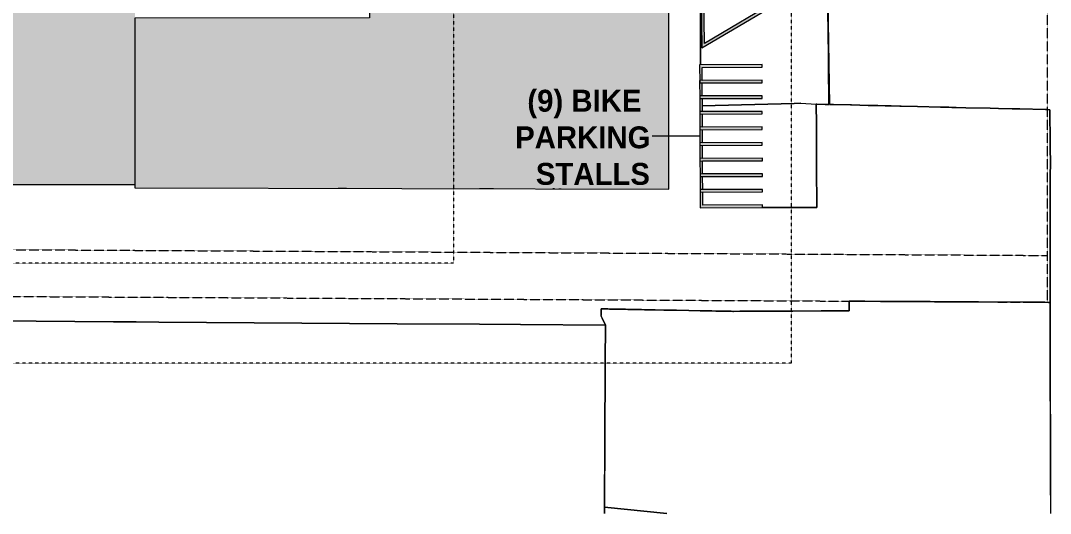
# Model space of a CAD drawing. Header units: inches. Extents: x -5728 to 15181, y 9834 to 15140.
# Drawn here: x -2115 to -530, y 9881 to 10639 of the extents above; entities that cross this region are included whole.
import ezdxf

# ---------------------------------------------------------------- set-up
doc = ezdxf.new("R2010")
doc.units = ezdxf.units.IN
doc.header["$MEASUREMENT"] = 0
doc.linetypes.add('Aligning Line 1_8_', pattern=[0.25, 0.125, -0.125])
doc.linetypes.add('Double Dash 3_8_', pattern=[1, 0.375, -0.125, 0.125, -0.125, 0.125, -0.125])
for name, color, linetype, lineweight in [('A-ANNO-DIMS', 211, 'Continuous', 9), ('A-ANNO-DIMS-360', 211, 'Continuous', 9), ('A-ROOF', 132, 'Continuous', 9), ('A-WALL', 113, 'Continuous', 9), ('C-PRKG', 3, 'Continuous', 9), ('C-PRKG-IDEN', 70, 'Continuous', 9), ('C-PROP-LINE', 91, 'Double Dash 3_8_', 9), ('C-TOPO', 7, 'Continuous', 9), ('G-ANNO-SYMB', 111, 'Aligning Line 1_8_', 9)]:
    doc.layers.add(name, color=color, linetype=linetype, lineweight=lineweight)
doc.styles.add('Century Gothic', font='ufonts.com_century-gothic.ttf', dxfattribs={"height": 33.75})
doc.styles.add('Century Gothic_B', font='GOTHICB.TTF', dxfattribs={"height": 33.75})
doc.dimstyles.new('OD__1__Tol__', dxfattribs={"dimscale": 12, "dimtxt": 35.240679, "dimasz": 3.75, "dimexe": 2.8125, "dimexo": 1.875, "dimgap": 0.46875, "dimtad": 1, "dimdec": 0, "dimzin": 3, "dimdsep": 46, "dimlunit": 4, "dimtxsty": 'Century Gothic', "dimblk1": 'OBLIQUE', "dimblk2": 'OBLIQUE', "dimsah": 1, "dimcen": 0.09, "dimdle": 2.8125, "dimazin": 0, "dimtfac": 1, "dimtdec": 4, "dimtix": 1, "dimtmove": 0, "dimatfit": 3, "dimfxl": 1, "dimtvp": 1, "dimtfill": 1, "dimfrac": 2, "dimtolj": 1, "dimtzin": 0, "dimarcsym": 2})

# ---------------------------------------------------------------- blocks, each defined once
blk = doc.blocks.new('Walls 1 - Walls 1-1277454-SITE PLAN')
at = {"layer": 'A-WALL'}
blk.add_hatch(color=254, dxfattribs=at).paths.add_polyline_path([(-1117.1, 10379.2), (-1117, 11208.4), (-1069, 11208.4), (-1069, 11353), (-1117, 11353), (-1116.8, 12482.2), (-2175.1, 12482.3), (-2175.2, 12169.9), (-1958, 12169), (-1956.8, 11915.8), (-1585.5, 11918.8), (-1585.5, 11774.1), (-1577.8, 11774.1), (-1577.8, 10643), (-1938.6, 10642.4), (-1938.6, 10381.4), (-1177.1, 10379.3)], flags=0)
for p, q in [((-2175.1, 12482.3), (-2175.2, 12169.9)), ((-1116.8, 12482.2), (-2175.1, 12482.3)), ((-1117, 11353), (-1116.8, 12482.2)), ((-2175.2, 12169.9), (-1958, 12169)), ((-1958, 12169), (-1956.8, 11915.8)), ((-1956.8, 11915.8), (-1585.5, 11918.9)), ((-1585.5, 11918.9), (-1585.5, 11774.1)), ((-1585.5, 11774.1), (-1577.8, 11774.1)), ((-1577.8, 11774.1), (-1577.8, 11039.7)), ((-1069, 11353), (-1117, 11353)), ((-1069, 11208.4), (-1069, 11353)), ((-1117.1, 10379.2), (-1117, 11208.4)), ((-1117, 11208.4), (-1069, 11208.4)), ((-1577.8, 11002.4), (-1577.8, 10643)), ((-1577.8, 10643), (-1938.6, 10642.4)), ((-1938.6, 10642.4), (-1938.6, 10381.4)), ((-1938.6, 10381.4), (-1117.1, 10379.2))]:
    blk.add_line(p, q, dxfattribs=at)
blk = doc.blocks.new('321723 - Pavement Markings - Parking - Angled - EXISTING _8X18_ 60º-1525067-SITE PLAN')
at = {"layer": 'C-PRKG'}
h = blk.add_hatch(color=256, dxfattribs=at)
h.paths.add_polyline_path([(0, 0), (108, -187.1), (111.5, -185.1), (6.9, -4), (113.1, -4), (110.9, 0), (5.5, 0)], flags=0)
h.paths.add_polyline_path([(114.3, -2), (117.8, -4), (115.4, 0)], flags=0)
h.paths.add_polyline_path([(117.8, -4), (218.9, -187.1), (222.3, -185.1), (145.9, -52.6)], flags=0)
h = blk.add_hatch(color=256, dxfattribs=at)
h.paths.add_polyline_path([(110.9, 0), (218.2, -185.9), (117.8, -4), (114.3, -2), (115.5, 0), (113.2, 0)], flags=0)
h.paths.add_polyline_path([(115.5, 0), (117.8, -4), (224, -4), (221.7, 0), (149.8, 0)], flags=0)
h.paths.add_polyline_path([(225.2, -2), (228.6, -4), (226.3, 0), (225.7, -1.1)], flags=0)
h.paths.add_polyline_path([(228.6, -4), (329.7, -187.1), (333.2, -185.1), (257.4, -53.8)], flags=0)
h = blk.add_hatch(color=256, dxfattribs=at)
h.paths.add_polyline_path([(221.7, 0), (329.7, -187.1), (228.6, -4), (225.2, -2), (226.3, 0), (224.1, 0)], flags=0)
h.paths.add_polyline_path([(226.3, 0), (228.6, -4), (334.9, -4), (440.6, -187.1), (444, -185.1), (337.2, 0), (242.3, 0)], flags=0)
for p, q in [((0, 0), (108, -187.1)), ((115.5, 0), (0, 0)), ((110.9, 0), (218.9, -187.1)), ((226.3, 0), (110.9, 0)), ((222.3, -185.1), (115.5, 0)), ((221.7, 0), (329.7, -187.1)), ((337.2, 0), (221.7, 0)), ((333.2, -185.1), (226.3, 0)), ((444, -185.1), (337.2, 0)), ((111.5, -185.1), (6.9, -4)), ((6.9, -4), (113.2, -4)), ((113.2, -4), (218.9, -187.1)), ((222.3, -185.1), (117.8, -4)), ((117.8, -4), (224, -4)), ((224, -4), (329.7, -187.1)), ((333.2, -185.1), (228.6, -4)), ((228.6, -4), (334.9, -4)), ((334.9, -4), (440.6, -187.1)), ((108, -187.1), (111.5, -185.1)), ((218.9, -187.1), (222.3, -185.1)), ((218.9, -187.1), (222.3, -185.1)), ((329.7, -187.1), (333.2, -185.1)), ((329.7, -187.1), (333.2, -185.1)), ((440.6, -187.1), (444, -185.1))]:
    blk.add_line(p, q, dxfattribs=at)
blk = doc.blocks.new('321723 - Pavement Markings - Parking - Angled - BIKE PARKING-1534504-SITE PLAN')
at = {"layer": 'C-PRKG'}
h = blk.add_hatch(color=256, dxfattribs=at)
h.paths.add_polyline_path([(24, 0), (24, 4), (4, 4), (4, 96), (0, 96), (0, 0), (4, 0)], flags=0)
h.paths.add_polyline_path([(28, 0), (28, 4), (24, 0), (28, 0)], flags=0)
h = blk.add_hatch(color=256, dxfattribs=at)
h.paths.add_polyline_path([(28, 4), (28, 96), (24, 96), (24, 0), (27.3, 3.3)], flags=0)
h.paths.add_polyline_path([(48, 0), (48, 4), (28, 4), (28, 0), (43.2, 0)], flags=0)
h.paths.add_polyline_path([(52, 0), (52, 4), (48, 0), (52, 0)], flags=0)
h = blk.add_hatch(color=256, dxfattribs=at)
h.paths.add_polyline_path([(52, 4), (52, 96), (48, 96), (48.1, 0.1), (49.8, 1.8)], flags=0)
h.paths.add_polyline_path([(72, 0), (72, 4), (52, 4), (52, 0), (64.9, 0)], flags=0)
h.paths.add_polyline_path([(76, 0), (76, 4), (72.1, 0), (75.4, 0.6), (76, 0)], flags=0)
h = blk.add_hatch(color=256, dxfattribs=at)
h.paths.add_polyline_path([(76, 4), (76, 96), (72, 96), (72, 0), (75.7, 3.7)], flags=0)
h.paths.add_polyline_path([(76, 0), (75.4, 0.6), (72, 0), (76, 0)], flags=0)
h.paths.add_polyline_path([(96, 0), (96, 4), (76, 4), (76, 0), (81.4, 0)], flags=0)
h.paths.add_polyline_path([(100, 0), (100, 4), (96, 0), (100, 0)], flags=0)
h = blk.add_hatch(color=256, dxfattribs=at)
h.paths.add_polyline_path([(100, 4), (100, 96), (96, 96), (96, 0), (97.9, 1.9)], flags=0)
h.paths.add_polyline_path([(120, 0), (120, 4), (100, 4), (100, 0), (117.5, 0)], flags=0)
h.paths.add_polyline_path([(124, 0), (124, 4), (120.1, 0), (123.4, 0.6), (124, 0)], flags=0)
h = blk.add_hatch(color=256, dxfattribs=at)
h.paths.add_polyline_path([(124, 4), (124, 96), (120, 95.9), (120, 0), (121.8, 1.8)], flags=0)
h.paths.add_polyline_path([(124, 0), (123.4, 0.6), (120, 0), (124, 0)], flags=0)
h.paths.add_polyline_path([(144, 0), (144, 4), (124, 4), (124, 0), (141.5, 0)], flags=0)
h.paths.add_polyline_path([(148, 0), (148, 4), (144.1, 0), (147.4, 0.6), (148, 0)], flags=0)
h = blk.add_hatch(color=256, dxfattribs=at)
h.paths.add_polyline_path([(148, 4), (148, 96), (144, 96), (144, 0), (145.9, 1.9)], flags=0)
h.paths.add_polyline_path([(148, 0), (147.4, 0.6), (144, 0), (148, 0)], flags=0)
h.paths.add_polyline_path([(168, 0), (168, 4), (148, 4), (148, 0), (156.9, 0)], flags=0)
h.paths.add_polyline_path([(172, 0), (172, 4), (168, 0), (172, 0)], flags=0)
h = blk.add_hatch(color=256, dxfattribs=at)
h.paths.add_polyline_path([(172, 4), (172, 96), (168, 96), (168, 0), (169.8, 1.8)], flags=0)
h.paths.add_polyline_path([(192, 0), (192, 4), (172, 4), (172, 0), (191.5, 0)], flags=0)
h.paths.add_polyline_path([(196, 0), (196, 4), (192.1, 0), (195.4, 0.6), (196, 0)], flags=0)
h = blk.add_hatch(color=256, dxfattribs=at)
h.paths.add_polyline_path([(196, 4), (196, 96), (192, 96), (192, 0), (193.8, 1.8)], flags=0)
h.paths.add_polyline_path([(196, 0), (195.4, 0.6), (192, 0), (196, 0)], flags=0)
h.paths.add_polyline_path([(220, 0), (219.9, 96), (216, 96), (216, 4), (196, 4), (196, 0), (220, 0)], flags=0)
for p, q in [((4, 96), (0, 96)), ((0, 96), (0, 0)), ((4, 4), (4, 96)), ((28, 96), (24, 96)), ((24, 96), (24, 0)), ((28, 96), (24, 96)), ((24, 96), (24, 4)), ((28, 4), (28, 96)), ((28, 0), (28, 96)), ((52, 96), (48, 96)), ((48, 96), (48, 0)), ((52, 96), (48, 96)), ((48, 96), (48, 4)), ((52, 4), (52, 96)), ((52, 0), (52, 96)), ((76, 96), (72, 96)), ((72, 96), (72, 0)), ((76, 96), (72, 96)), ((72, 96), (72, 4)), ((76, 4), (76, 96)), ((76, 0), (76, 96)), ((100, 96), (96, 96)), ((96, 96), (96, 0)), ((100, 96), (96, 96)), ((96, 96), (96, 4)), ((100, 4), (100, 96)), ((100, 0), (100, 96)), ((124, 96), (120, 96)), ((120, 96), (120, 0)), ((124, 96), (120, 96)), ((120, 96), (120, 4)), ((124, 4), (124, 96)), ((124, 0), (124, 96)), ((148, 96), (144, 96)), ((144, 96), (144, 0)), ((148, 96), (144, 96)), ((144, 96), (144, 4)), ((148, 4), (148, 96)), ((148, 0), (148, 96)), ((172, 96), (168, 96)), ((168, 96), (168, 0)), ((172, 96), (168, 96)), ((168, 96), (168, 4)), ((172, 4), (172, 96)), ((172, 0), (172, 96)), ((196, 96), (192, 96)), ((192, 96), (192, 0)), ((196, 96), (192, 96)), ((192, 96), (192, 4)), ((196, 4), (196, 96)), ((196, 0), (196, 96)), ((220, 96), (216, 96)), ((216, 96), (216, 4)), ((220, 0), (220, 96)), ((24, 4), (4, 4)), ((48, 4), (28, 4)), ((72, 4), (52, 4)), ((96, 4), (76, 4)), ((120, 4), (100, 4)), ((144, 4), (124, 4)), ((168, 4), (148, 4)), ((192, 4), (172, 4)), ((216, 4), (196, 4)), ((0, 0), (28, 0)), ((24, 0), (52, 0)), ((48, 0), (76, 0)), ((72, 0), (100, 0)), ((96, 0), (124, 0)), ((120, 0), (148, 0)), ((144, 0), (172, 0)), ((168, 0), (196, 0)), ((192, 0), (220, 0))]:
    blk.add_line(p, q, dxfattribs=at)
blk = doc.blocks.new('Family - ___-1416994-SITE PLAN')
at = {"layer": 'C-PROP-LINE'}
for p, q in [((-534.6, 10205.4), (-534.1, 14193.5)), ((-3220.3, 10220.5), (-534.6, 10205.4))]:
    blk.add_line(p, q, dxfattribs=at)
blk = doc.blocks.new('Family - ___-1442676-SITE PLAN')
at = {"layer": 'C-PROP-LINE'}
blk.add_line((-2969.6, 10291.1), (-534.6, 10277.4), dxfattribs=at)
blk = doc.blocks.new('DIMBLOCK4-SITE PLAN')
at = {"layer": 'A-ANNO-DIMS-360', "lineweight": 50}
for p, q in [((-201.5, 12223.7), (-223.9, 12246.3)), ((-201.5, 12223.7), (-179.1, 12201)), ((-212.9, 10203.5), (-235.3, 10226.2)), ((-212.9, 10203.5), (-190.5, 10180.9))]:
    blk.add_line(p, q, dxfattribs=at)
at = {"layer": 'A-ANNO-DIMS-360'}
for p, q in [((-213.1, 10169.8), (-201.5, 12223.7)), ((-210.8, 12223.7), (-167.8, 12223.5)), ((-201.5, 12223.7), (-210.8, 12223.7)), ((-512.1, 10205.2), (-179.2, 10203.4)), ((-212.9, 10203.5), (-512.1, 10205.2))]:
    blk.add_line(p, q, dxfattribs=at)
at = {"layer": 'A-ANNO-DIMS-360', "color": 0, "insert": (-256.3, 11180.9), "char_height": 33.75, "width": 79.208, "attachment_point": 1, "rotation": 89.6772, "line_spacing_factor": 0.984502, "style": 'Century Gothic', "bg_fill": 3, "box_fill_scale": 1.25, "bg_fill_color": 256, "bg_fill_true_color": 13158600, "bg_fill_transparency": 0}
blk.add_mtext('EQ', dxfattribs=at)
blk = doc.blocks.new('_Oblique')
at = {"color": 0, "linetype": 'ByBlock', "lineweight": -2}
blk.add_line((-0.5, -0.5), (0.5, 0.5), dxfattribs=at)

msp = doc.modelspace()

# ---------------------------------------------------------------- hatches: boundary and pattern name
at = {"layer": 'A-ROOF'}
msp.add_hatch(color=254, dxfattribs=at).paths.add_polyline_path([(-3158.9, 10386.8), (-1938.6, 10386.8), (-1938.6, 10783), (-3042.2, 10783), (-3042.2, 10639), (-3217.2, 10639), (-3217.2, 10386.8), (-3169.1, 10386.8)], flags=0)

# ---------------------------------------------------------------- linework, layer by layer
msp.add_line((-3217.2, 10386.8), (-1938.6, 10386.8), dxfattribs=at)
at = {"layer": 'C-PRKG-IDEN'}
msp.add_line((-1069.9, 10460.9), (-1142.8, 10461), dxfattribs=at)
at = {"layer": 'C-TOPO'}
for p, q in [((-1068.4, 10603.4), (-1069, 10756.3)), ((-1069, 10756.3), (-1068.4, 10603.4)), ((-873.5, 10746.5), (-872.4, 10637.2)), ((-872.4, 10637.2), (-873.5, 10746.5)), ((-872.2, 10636.9), (-872.6, 10747.2)), ((-872.6, 10747.2), (-872.2, 10636.9)), ((-872.4, 10637.2), (-872.3, 10636.9)), ((-872.3, 10636.9), (-872.4, 10637.2)), ((-872.3, 10636.9), (-872.3, 10636.8)), ((-872.3, 10636.8), (-872.3, 10636.9)), ((-872.3, 10636.8), (-872.3, 10635.8)), ((-872.3, 10635.8), (-872.3, 10636.8)), ((-872.3, 10635.8), (-872.3, 10633.3)), ((-872.3, 10633.3), (-872.3, 10635.8)), ((-872.3, 10633.3), (-871, 10509.7)), ((-871, 10509.7), (-872.3, 10633.3)), ((-872.2, 10636.8), (-872.2, 10636.9)), ((-872.2, 10636.9), (-872.2, 10636.9)), ((-872.2, 10636.9), (-872.2, 10636.9)), ((-872.2, 10636.9), (-872.2, 10636.8)), ((-872.2, 10636.6), (-872.2, 10636.8)), ((-872.2, 10636.8), (-872.2, 10636.6)), ((-872.2, 10636.4), (-872.2, 10636.6)), ((-872.2, 10636.6), (-872.2, 10636.4)), ((-870, 10509.7), (-872.2, 10636.4)), ((-872.2, 10636.4), (-870, 10509.7)), ((-1068.3, 10588.2), (-1068.4, 10603.4)), ((-1068.4, 10603.4), (-1068.3, 10588.2)), ((-1068.3, 10570.7), (-1068.3, 10588.2)), ((-1068.3, 10588.2), (-1068.3, 10570.7)), ((-1065.7, 10507.6), (-924.2, 10511.4)), ((-924.2, 10511.4), (-1065.7, 10507.6)), ((-924.2, 10511.4), (-914.1, 10511.7)), ((-914.1, 10511.7), (-924.2, 10511.4)), ((-914.1, 10511.7), (-890.5, 10510.1)), ((-914.1, 10511.7), (-890.5, 10510.1)), ((-889.7, 10510.1), (-890.5, 10510.1)), ((-890.5, 10510.1), (-890.5, 10507.7)), ((-890.5, 10510.1), (-889.7, 10510.1)), ((-890.5, 10507.7), (-890.5, 10510.1)), ((-890.5, 10507.7), (-890.5, 10507.7)), ((-890.5, 10507.7), (-890.3, 10481.2)), ((-890.5, 10507.7), (-890.5, 10507.7)), ((-890.3, 10481.2), (-890.5, 10507.7)), ((-876.9, 10509.8), (-889.7, 10510.1)), ((-889.7, 10510.1), (-876.9, 10509.8)), ((-871, 10509.7), (-876.9, 10509.8)), ((-876.9, 10509.8), (-871, 10509.7)), ((-863.9, 10509.5), (-870, 10509.7)), ((-870, 10509.7), (-863.9, 10509.5)), ((-838, 10508.9), (-863.9, 10509.5)), ((-863.9, 10509.5), (-838, 10508.9)), ((-836.3, 10508.9), (-838, 10508.9)), ((-838, 10508.9), (-836.3, 10508.9)), ((-810.7, 10508.2), (-836.3, 10508.9)), ((-836.3, 10508.9), (-810.7, 10508.2)), ((-806.5, 10508.1), (-810.7, 10508.2)), ((-810.7, 10508.2), (-806.5, 10508.1)), ((-795.8, 10507.9), (-806.5, 10508.1)), ((-806.5, 10508.1), (-795.8, 10507.9)), ((-784.5, 10507.6), (-795.8, 10507.9)), ((-795.8, 10507.9), (-784.5, 10507.6)), ((-775.4, 10507.4), (-784.5, 10507.6)), ((-784.5, 10507.6), (-775.4, 10507.4)), ((-762.1, 10507.1), (-775.4, 10507.4)), ((-775.4, 10507.4), (-762.1, 10507.1)), ((-760, 10507), (-762.1, 10507.1)), ((-762.1, 10507.1), (-760, 10507)), ((-734.5, 10506.4), (-760, 10507)), ((-760, 10507), (-734.5, 10506.4)), ((-699.1, 10505.6), (-734.5, 10506.4)), ((-734.5, 10506.4), (-699.1, 10505.6)), ((-686.5, 10505.3), (-699.1, 10505.6)), ((-699.1, 10505.6), (-686.5, 10505.3)), ((-681.8, 10505.2), (-686.5, 10505.3)), ((-686.5, 10505.3), (-681.8, 10505.2)), ((-675.4, 10505), (-681.8, 10505.2)), ((-681.8, 10505.2), (-675.4, 10505)), ((-660.3, 10504.7), (-675.4, 10505)), ((-675.4, 10505), (-660.3, 10504.7)), ((-622.9, 10503.8), (-660.3, 10504.7)), ((-660.3, 10504.7), (-622.9, 10503.8)), ((-609.8, 10503.5), (-622.9, 10503.8)), ((-622.9, 10503.8), (-609.8, 10503.5)), ((-589.2, 10503), (-609.8, 10503.5)), ((-609.8, 10503.5), (-589.2, 10503)), ((-584.7, 10502.9), (-589.2, 10503)), ((-589.2, 10503), (-584.7, 10502.9)), ((-577, 10502.7), (-584.7, 10502.9)), ((-584.7, 10502.9), (-577, 10502.7)), ((-537.6, 10501.8), (-577, 10502.7)), ((-577, 10502.7), (-537.6, 10501.8)), ((-535.2, 10501.7), (-537.6, 10501.8)), ((-537.6, 10501.8), (-535.2, 10501.7)), ((-531, 10501.6), (-535.2, 10501.7)), ((-535.2, 10501.7), (-531, 10501.6)), ((-530.6, 10450.1), (-531, 10501.6)), ((-531, 10501.6), (-531, 10501.6)), ((-531, 10501.6), (-531, 10501.6)), ((-531, 10501.6), (-530.6, 10450.1)), ((-890.3, 10481.2), (-890.2, 10459.3)), ((-890.2, 10459.3), (-890.3, 10481.2)), ((-890.2, 10459.3), (-890.2, 10456.8)), ((-890.2, 10456.8), (-890.2, 10459.3)), ((-890.2, 10456.8), (-890.2, 10455.1)), ((-890.2, 10455.1), (-890.2, 10456.8)), ((-890.2, 10455.1), (-890.2, 10454.9)), ((-890.2, 10454.9), (-890.2, 10455.1)), ((-890.2, 10454.9), (-890.2, 10454.6)), ((-890.2, 10454.6), (-890.2, 10454.9)), ((-890.2, 10454.6), (-890.1, 10450.4)), ((-890.1, 10450.4), (-890.2, 10454.6)), ((-890.1, 10450.4), (-890, 10429.2)), ((-890, 10429.2), (-890.1, 10450.4)), ((-530.5, 10443.4), (-530.6, 10450.1)), ((-530.6, 10450.1), (-530.5, 10443.4)), ((-530.3, 10419.5), (-530.5, 10443.4)), ((-530.5, 10443.4), (-530.3, 10419.5)), ((-890, 10429.2), (-889.9, 10412.8)), ((-889.9, 10412.8), (-890, 10429.2)), ((-889.9, 10412.8), (-889.9, 10407.7)), ((-889.9, 10407.7), (-889.9, 10412.8)), ((-530.4, 10401.7), (-530.3, 10417.6)), ((-530.3, 10417.6), (-530.4, 10401.7)), ((-530.3, 10418.3), (-530.3, 10419.5)), ((-530.3, 10419.5), (-530.3, 10418.3)), ((-530.3, 10417.6), (-530.3, 10418.3)), ((-530.3, 10418.3), (-530.3, 10417.6)), ((-889.9, 10407.7), (-889.9, 10404.2)), ((-889.9, 10404.2), (-889.9, 10407.7)), ((-889.9, 10404.2), (-889.8, 10402.5)), ((-889.8, 10402.5), (-889.9, 10404.2)), ((-889.8, 10402.5), (-889.8, 10402.1)), ((-889.8, 10402.1), (-889.8, 10402.5)), ((-889.8, 10402.1), (-889.8, 10400.9)), ((-889.8, 10400.9), (-889.8, 10402.1)), ((-889.8, 10400.9), (-889.8, 10391.1)), ((-889.8, 10391.1), (-889.8, 10400.9)), ((-530.4, 10390.1), (-530.4, 10401.7)), ((-530.4, 10401.7), (-530.4, 10390.1)), ((-1612.9, 10380.5), (-1625.9, 10380.6)), ((-1408.4, 10380), (-1408.7, 10380)), ((-1408.7, 10380), (-1408.7, 10380)), ((-1387.2, 10379.9), (-1408.4, 10380)), ((-1293.8, 10379.7), (-1295.6, 10379.7)), ((-1293.3, 10379.7), (-1293.8, 10379.7)), ((-1282.9, 10379.6), (-1286.4, 10379.6)), ((-889.8, 10391.1), (-889.7, 10374.9)), ((-889.7, 10374.9), (-889.8, 10391.1)), ((-530.4, 10381.7), (-530.4, 10390.1)), ((-530.4, 10390.1), (-530.4, 10381.7)), ((-530.4, 10369.8), (-530.4, 10381.7)), ((-530.4, 10381.7), (-530.4, 10369.8)), ((-889.7, 10374.9), (-889.7, 10374.3)), ((-889.7, 10374.3), (-889.7, 10374.9)), ((-889.7, 10374.3), (-889.6, 10364.6)), ((-889.6, 10364.6), (-889.7, 10374.3)), ((-889.6, 10364.6), (-889.6, 10358.9)), ((-889.6, 10358.9), (-889.6, 10364.6)), ((-530.5, 10318.1), (-530.4, 10365.2)), ((-530.4, 10365.2), (-530.5, 10318.1)), ((-530.4, 10365.2), (-530.4, 10369.8)), ((-530.4, 10369.8), (-530.4, 10365.2)), ((-939.2, 10351.2), (-973, 10351.1)), ((-973, 10351.1), (-939.2, 10351.2)), ((-920.3, 10351.3), (-939.2, 10351.2)), ((-939.2, 10351.2), (-920.3, 10351.3)), ((-909.8, 10351.3), (-920.3, 10351.3)), ((-920.3, 10351.3), (-909.8, 10351.3)), ((-891.3, 10351.4), (-909.8, 10351.3)), ((-909.8, 10351.3), (-891.3, 10351.4)), ((-891.2, 10351.4), (-891.3, 10351.4)), ((-891.3, 10351.4), (-891.2, 10351.4)), ((-890.7, 10351.4), (-891.2, 10351.4)), ((-891.2, 10351.4), (-890.7, 10351.4)), ((-889.6, 10351.4), (-890.7, 10351.4)), ((-890.7, 10351.4), (-889.6, 10351.4)), ((-889.6, 10358.9), (-889.6, 10353.4)), ((-889.6, 10353.4), (-889.6, 10358.9)), ((-889.6, 10353.4), (-889.6, 10351.4)), ((-889.6, 10351.4), (-889.6, 10353.4)), ((-530.5, 10314), (-530.5, 10318.1)), ((-530.5, 10318.1), (-530.5, 10314)), ((-530.6, 10216.6), (-530.5, 10314)), ((-530.5, 10314), (-530.6, 10216.6)), ((-840, 10202.4), (-840, 10207.1)), ((-840, 10207.1), (-821.4, 10207)), ((-821.4, 10207), (-840, 10207.1)), ((-840, 10207.1), (-840, 10202.4)), ((-821.4, 10207), (-815.5, 10206.9)), ((-815.5, 10206.9), (-821.4, 10207)), ((-815.5, 10206.9), (-790.6, 10206.8)), ((-790.6, 10206.8), (-815.5, 10206.9)), ((-790.6, 10206.8), (-743.2, 10206.5)), ((-743.2, 10206.5), (-790.6, 10206.8)), ((-743.2, 10206.5), (-723.2, 10206.4)), ((-723.2, 10206.4), (-743.2, 10206.5)), ((-723.2, 10206.4), (-715.3, 10206.4)), ((-715.3, 10206.4), (-723.2, 10206.4)), ((-715.3, 10206.4), (-708.3, 10206.3)), ((-708.3, 10206.3), (-715.3, 10206.4)), ((-708.3, 10206.3), (-657.9, 10206)), ((-657.9, 10206), (-708.3, 10206.3)), ((-657.9, 10206), (-640.6, 10206)), ((-640.6, 10206), (-657.9, 10206)), ((-640.6, 10206), (-572.2, 10205.6)), ((-572.2, 10205.6), (-640.6, 10206)), ((-572.2, 10205.6), (-538.7, 10205.4)), ((-538.7, 10205.4), (-572.2, 10205.6)), ((-538.7, 10205.4), (-533.1, 10205.3)), ((-533.1, 10205.3), (-538.7, 10205.4)), ((-533.1, 10205.3), (-530.6, 10205.3)), ((-530.6, 10205.3), (-533.1, 10205.3)), ((-530.6, 10215.8), (-530.6, 10216.6)), ((-530.6, 10216.6), (-530.6, 10215.8)), ((-530.6, 10211.1), (-530.6, 10215.8)), ((-530.6, 10215.8), (-530.6, 10211.1)), ((-530.6, 10203.1), (-530.6, 10211.1)), ((-530.6, 10211.1), (-530.6, 10159.6)), ((-530.6, 10205.3), (-530.6, 10203.1)), ((-530.5, 10159), (-530.6, 10205.3)), ((-1221.5, 10194.4), (-1221.5, 10195.3)), ((-1221.5, 10195.3), (-1211, 10195.1)), ((-1211, 10195.1), (-1221.5, 10195.3)), ((-1221.5, 10195.3), (-1221.5, 10194.4)), ((-1221.5, 10191.6), (-1221.5, 10194.4)), ((-1221.5, 10194.4), (-1221.5, 10191.6)), ((-1221.5, 10188.5), (-1221.5, 10191.6)), ((-1221.5, 10191.6), (-1221.5, 10188.5)), ((-1221.5, 10188.2), (-1221.5, 10188.5)), ((-1221.5, 10188.5), (-1221.5, 10188.2)), ((-1221.5, 10187.9), (-1221.5, 10188.2)), ((-1221.5, 10188.2), (-1221.5, 10187.9)), ((-1221.5, 10185.6), (-1221.5, 10187.9)), ((-1221.5, 10187.9), (-1221.5, 10185.6)), ((-1211, 10195.1), (-1208.7, 10195)), ((-1208.7, 10195), (-1211, 10195.1)), ((-1208.7, 10195), (-1200.5, 10194.9)), ((-1200.5, 10194.9), (-1208.7, 10195)), ((-1200.5, 10194.9), (-1198.7, 10194.9)), ((-1198.7, 10194.9), (-1200.5, 10194.9)), ((-1198.7, 10194.9), (-1197.4, 10194.8)), ((-1197.4, 10194.8), (-1198.7, 10194.9)), ((-1197.4, 10194.8), (-1196, 10194.8)), ((-1196, 10194.8), (-1197.4, 10194.8)), ((-1196, 10194.8), (-1189, 10194.7)), ((-1189, 10194.7), (-1196, 10194.8)), ((-1189, 10194.7), (-1183.9, 10194.6)), ((-1183.9, 10194.6), (-1189, 10194.7)), ((-1183.9, 10194.6), (-1180.3, 10194.5)), ((-1180.3, 10194.5), (-1183.9, 10194.6)), ((-1180.3, 10194.5), (-1174.5, 10194.4)), ((-1174.5, 10194.4), (-1180.3, 10194.5)), ((-1174.5, 10194.4), (-1165, 10194.2)), ((-1165, 10194.2), (-1174.5, 10194.4)), ((-1165, 10194.2), (-1159.5, 10194.1)), ((-1159.5, 10194.1), (-1165, 10194.2)), ((-1159.5, 10194.1), (-1154.7, 10194)), ((-1154.7, 10194), (-1159.5, 10194.1)), ((-1154.7, 10194), (-1140.9, 10193.7)), ((-1140.9, 10193.7), (-1154.7, 10194)), ((-1140.9, 10193.7), (-1138.5, 10193.7)), ((-1138.5, 10193.7), (-1140.9, 10193.7)), ((-1138.5, 10193.7), (-1125, 10193.4)), ((-1125, 10193.4), (-1138.5, 10193.7)), ((-1125, 10193.4), (-1105.4, 10193.1)), ((-1105.4, 10193.1), (-1125, 10193.4)), ((-1105.4, 10193.1), (-1086.6, 10192.7)), ((-1086.6, 10192.7), (-1105.4, 10193.1)), ((-1086.6, 10192.7), (-1069, 10192.4)), ((-1069, 10192.4), (-1086.6, 10192.7)), ((-1069, 10192.4), (-1056.1, 10192.1)), ((-1056.1, 10192.1), (-1069, 10192.4)), ((-1056.1, 10192.1), (-1051, 10192)), ((-1051, 10192), (-1056.1, 10192.1)), ((-1051, 10192), (-1044.8, 10191.9)), ((-1044.8, 10191.9), (-1051, 10192)), ((-1044.8, 10191.9), (-1038.1, 10191.8)), ((-1038.1, 10191.8), (-1044.8, 10191.9)), ((-1038.1, 10191.8), (-1030.5, 10191.6)), ((-1030.5, 10191.6), (-1038.1, 10191.8)), ((-1030.5, 10191.6), (-1021.3, 10191.5)), ((-1021.3, 10191.5), (-1030.5, 10191.6)), ((-1021.3, 10191.5), (-1018.8, 10191.4)), ((-1018.8, 10191.4), (-1021.3, 10191.5)), ((-1018.8, 10191.4), (-1017.6, 10191.4)), ((-1017.6, 10191.4), (-1018.8, 10191.4)), ((-1017.6, 10191.4), (-1008.2, 10191.5)), ((-1008.2, 10191.5), (-1017.6, 10191.4)), ((-1008.2, 10191.5), (-1002.4, 10191.5)), ((-1002.4, 10191.5), (-1008.2, 10191.5)), ((-1002.4, 10191.5), (-991.8, 10191.6)), ((-991.8, 10191.6), (-1002.4, 10191.5)), ((-991.8, 10191.6), (-926.7, 10191.9)), ((-926.7, 10191.9), (-991.8, 10191.6)), ((-926.7, 10191.9), (-882.8, 10192.2)), ((-882.8, 10192.2), (-926.7, 10191.9)), ((-882.8, 10192.2), (-864.9, 10192.3)), ((-864.9, 10192.3), (-882.8, 10192.2)), ((-864.9, 10192.3), (-854.8, 10192.3)), ((-854.8, 10192.3), (-864.9, 10192.3)), ((-854.8, 10192.3), (-840, 10192.4)), ((-840, 10192.4), (-854.8, 10192.3)), ((-840, 10192.4), (-840, 10202.4)), ((-840, 10202.4), (-840, 10192.4)), ((-2594.9, 10179.6), (-1971.6, 10175.4)), ((-1971.6, 10175.4), (-2594.9, 10179.6)), ((-1971.6, 10175.4), (-1944.5, 10175.2)), ((-1944.5, 10175.2), (-1971.6, 10175.4)), ((-1944.5, 10175.2), (-1936.6, 10175.1)), ((-1936.6, 10175.1), (-1944.5, 10175.2)), ((-1936.6, 10175.1), (-1901.7, 10174.9)), ((-1901.7, 10174.9), (-1936.6, 10175.1)), ((-1901.7, 10174.9), (-1535, 10172.4)), ((-1535, 10172.4), (-1901.7, 10174.9)), ((-1535, 10172.4), (-1408.5, 10171.5)), ((-1408.5, 10171.5), (-1535, 10172.4)), ((-1221.5, 10184.3), (-1221.5, 10185.6)), ((-1221.5, 10184.3), (-1221.5, 10185.6)), ((-1221.3, 10183.8), (-1221.5, 10184.3)), ((-1221.5, 10184.3), (-1221.3, 10183.8)), ((-1220, 10181.1), (-1221.3, 10183.8)), ((-1221.3, 10183.8), (-1220, 10181.1)), ((-1214.9, 10170.2), (-1220, 10181.1)), ((-1220, 10181.1), (-1214.9, 10170.2)), ((-1408.5, 10171.5), (-1345.4, 10171.1)), ((-1345.4, 10171.1), (-1408.5, 10171.5)), ((-1345.4, 10171.1), (-1214.9, 10170.2)), ((-1214.9, 10170.2), (-1345.4, 10171.1)), ((-1215.2, 10114.4), (-1214.9, 10170.2)), ((-1214.9, 10170.2), (-1215.2, 10114.4)), ((-530.6, 10159.1), (-530.7, 10120.6)), ((-530.6, 10159.6), (-530.6, 10159.3)), ((-530.2, 9947.1), (-530.5, 10159)), ((-1215.3, 10104.3), (-1215.2, 10114.4)), ((-1215.2, 10114.4), (-1215.3, 10104.3)), ((-530.7, 10120.6), (-530.3, 9947.3)), ((-1215.4, 10079.8), (-1215.3, 10092.7)), ((-1215.3, 10092.7), (-1215.4, 10079.8)), ((-1215.3, 10092.7), (-1215.3, 10104.3)), ((-1215.3, 10104.3), (-1215.3, 10092.7)), ((-1215.7, 10023.3), (-1215.4, 10079.8)), ((-1215.4, 10079.8), (-1215.7, 10023.3)), ((-1215.8, 10000.8), (-1215.7, 10023.3)), ((-1215.7, 10023.3), (-1215.8, 10000.8)), ((-1216.4, 9880.7), (-1215.8, 10000.8)), ((-1215.8, 10000.8), (-1216.4, 9890.5)), ((-530.3, 9947.2), (-530.3, 9946.9)), ((-530.3, 9946.9), (-530.3, 9934.8)), ((-530.3, 9934.8), (-530.3, 9925.4)), ((-530.2, 9946.9), (-530.2, 9947.1)), ((-530.2, 9934.9), (-530.2, 9946.9)), ((-530.2, 9934.7), (-530.2, 9934.9)), ((-530.2, 9925.3), (-530.2, 9934.7)), ((-530.3, 9925.3), (-530.3, 9908.7)), ((-530.2, 9908.7), (-530.2, 9925.3)), ((-530.3, 9908.7), (-530.2, 9880.7)), ((-1120.2, 9880.7), (-1216.4, 9890.5)), ((-1216.4, 9890.5), (-1216.4, 9880.7)), ((-1216.4, 9890.5), (-1120.2, 9880.7))]:
    msp.add_line(p, q, dxfattribs=at)
at = {"layer": 'G-ANNO-SYMB'}
for p, q in [((-929, 12676.1), (-929, 10111.6)), ((-1448.5, 11927.3), (-1448.5, 10265.7)), ((-1448.5, 10265.7), (-4124.1, 10265.7)), ((-929, 10111.6), (-4352.7, 10111.6))]:
    msp.add_line(p, q, dxfattribs=at)

# ---------------------------------------------------------------- block references
at = {"layer": 'A-WALL'}
msp.add_blockref('Walls 1 - Walls 1-1277454-SITE PLAN', (0, 0), dxfattribs=at)
at = {"layer": 'C-PRKG'}
for name, p, rotation in [('321723 - Pavement Markings - Parking - Angled - EXISTING _8X18_ 60º-1525067-SITE PLAN', (-1066.5, 10596.7), 90.58509403594148), ('321723 - Pavement Markings - Parking - Angled - BIKE PARKING-1534504-SITE PLAN', (-1069.9, 10570.7), 270.2337053765316)]:
    msp.add_blockref(name, p, dxfattribs=dict(at, rotation=rotation))
at = {"layer": 'C-PROP-LINE'}
for name in ['Family - ___-1416994-SITE PLAN', 'Family - ___-1442676-SITE PLAN']:
    msp.add_blockref(name, (0, 0), dxfattribs=at)

# ---------------------------------------------------------------- texts
at = {"layer": 'C-PRKG-IDEN', "char_height": 33.75, "attachment_point": 1, "style": 'Century Gothic_B'}
for s, insert, width in [('(9) BIKE', (-1334.9, 10532.3), 209.07), ('PARKING', (-1353.7, 10476), 254.52), ('STALLS', (-1321.8, 10419.8), 178.391)]:
    msp.add_mtext(s, dxfattribs=dict(at, insert=insert, width=width))

# ---------------------------------------------------------------- next in the draw order: dimensions: what is measured, and where the dimension line sits
at = {"layer": 'A-ANNO-DIMS'}
dim = msp.add_linear_dim(base=(-201.5, 12223.7), p1=(-534.6, 10205.4), p2=(-233.3, 12223.8), angle=89.6772, text='EQ', dimstyle='OD__1__Tol__', override={"dimpost": '<>', "dimfxl": 2040.842242}, dxfattribs=at)
dim.commit()
dim.dimension.update_dxf_attribs({"geometry": 'DIMBLOCK4-SITE PLAN', "text_midpoint": (-231.5, 11213.7)})

doc.saveas('drawing.dxf')
